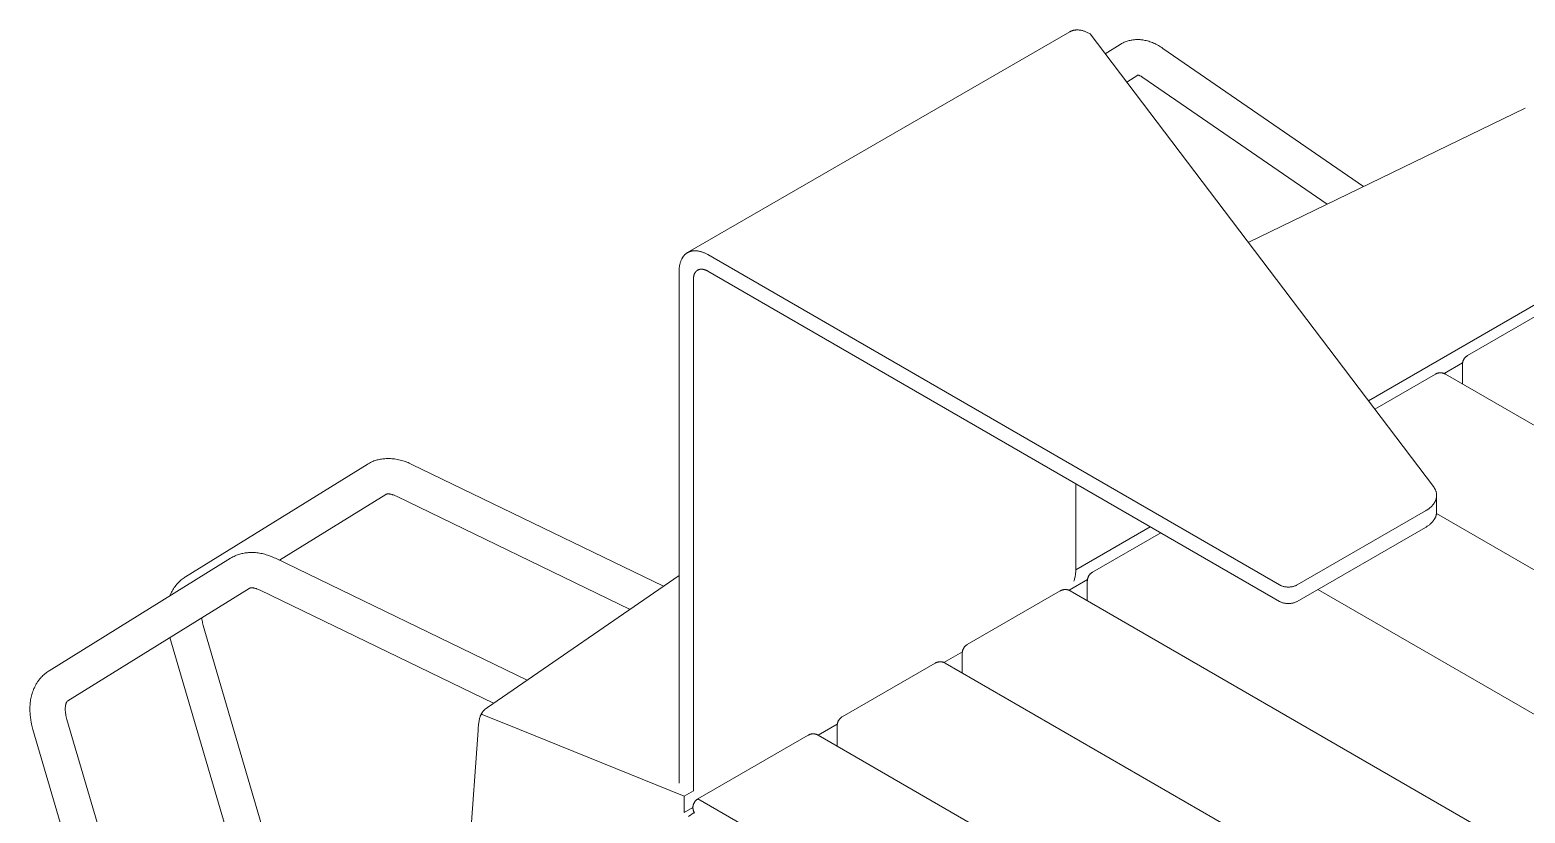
# Model space of a CAD drawing. Header units: millimetres. Extents: x -217 to 4976, y -41 to 3356.
# Drawn here: x 3289.6 to 3648.5, y 1831.1 to 2019 of the extents above; entities that cross this region are included whole.
import ezdxf

# ---------------------------------------------------------------- set-up
doc = ezdxf.new("R2010")
doc.units = ezdxf.units.MM
doc.layers.add('ZANO_R', color=7, linetype='Continuous', lineweight=0)

msp = doc.modelspace()

# ---------------------------------------------------------------- linework, layer by layer
at = {"layer": 'ZANO_R'}
for p, q in [((3447.41, 1965.57), (3539.18, 2018.55)), ((3539.18, 2018.55), (3539.24, 2018.59)), ((3539.24, 2018.59), (3539.3, 2018.62)), ((3539.3, 2018.62), (3539.36, 2018.65)), ((3539.36, 2018.65), (3539.42, 2018.68)), ((3539.42, 2018.68), (3539.49, 2018.71)), ((3539.49, 2018.71), (3539.55, 2018.74)), ((3539.55, 2018.74), (3539.61, 2018.76)), ((3539.61, 2018.76), (3539.68, 2018.79)), ((3539.68, 2018.79), (3539.74, 2018.81)), ((3539.74, 2018.81), (3539.81, 2018.83)), ((3539.81, 2018.83), (3539.88, 2018.85)), ((3539.88, 2018.85), (3539.95, 2018.87)), ((3539.95, 2018.87), (3540.01, 2018.89)), ((3540.01, 2018.89), (3540.08, 2018.91)), ((3540.08, 2018.91), (3540.15, 2018.92)), ((3540.15, 2018.92), (3540.22, 2018.94)), ((3540.22, 2018.94), (3540.29, 2018.95)), ((3540.29, 2018.95), (3540.37, 2018.96)), ((3540.37, 2018.96), (3540.44, 2018.97)), ((3540.44, 2018.97), (3540.51, 2018.98)), ((3540.51, 2018.98), (3540.59, 2018.99)), ((3540.59, 2018.99), (3540.66, 2019)), ((3540.66, 2019), (3540.74, 2019)), ((3540.74, 2019), (3540.81, 2019)), ((3540.81, 2019), (3540.88, 2019.01)), ((3540.88, 2019.01), (3540.96, 2019.01)), ((3540.96, 2019.01), (3541.11, 2019)), ((3541.11, 2019), (3541.26, 2019)), ((3541.26, 2019), (3541.4, 2018.98)), ((3541.4, 2018.98), (3541.57, 2018.97)), ((3541.57, 2018.97), (3541.73, 2018.94)), ((3541.73, 2018.94), (3541.9, 2018.91)), ((3541.9, 2018.91), (3542.06, 2018.88)), ((3542.06, 2018.88), (3542.22, 2018.84)), ((3542.22, 2018.84), (3542.38, 2018.79)), ((3542.38, 2018.79), (3542.54, 2018.74)), ((3542.54, 2018.74), (3542.69, 2018.69)), ((3542.69, 2018.69), (3542.87, 2018.63)), ((3542.87, 2018.63), (3543.04, 2018.56)), ((3543.04, 2018.56), (3543.21, 2018.49)), ((3543.21, 2018.49), (3543.38, 2018.41)), ((3543.38, 2018.41), (3543.54, 2018.33)), ((3543.54, 2018.33), (3543.71, 2018.25)), ((3543.71, 2018.25), (3543.87, 2018.16)), ((3543.87, 2018.16), (3544.03, 2018.07)), ((3544.03, 2018.07), (3626.46, 1909.45)), ((3547.67, 2013.27), (3551.25, 2015.52)), ((3551.25, 2015.52), (3551.43, 2015.62)), ((3551.43, 2015.62), (3551.61, 2015.73)), ((3551.61, 2015.73), (3551.8, 2015.83)), ((3551.8, 2015.83), (3551.98, 2015.92)), ((3551.98, 2015.92), (3552.22, 2016.03)), ((3552.22, 2016.03), (3552.46, 2016.13)), ((3552.46, 2016.13), (3552.7, 2016.22)), ((3552.7, 2016.22), (3552.94, 2016.31)), ((3552.94, 2016.31), (3553.19, 2016.38)), ((3553.19, 2016.38), (3553.44, 2016.45)), ((3553.44, 2016.45), (3553.66, 2016.5)), ((3553.66, 2016.5), (3553.87, 2016.55)), ((3553.87, 2016.55), (3554.09, 2016.58)), ((3554.09, 2016.58), (3554.3, 2016.62)), ((3554.3, 2016.62), (3554.52, 2016.64)), ((3554.52, 2016.64), (3554.74, 2016.66)), ((3554.74, 2016.66), (3554.95, 2016.68)), ((3554.95, 2016.68), (3555.17, 2016.69)), ((3555.17, 2016.69), (3555.39, 2016.69)), ((3555.39, 2016.69), (3555.61, 2016.69)), ((3555.61, 2016.69), (3555.82, 2016.68)), ((3555.82, 2016.68), (3556.04, 2016.67)), ((3556.04, 2016.67), (3556.26, 2016.65)), ((3556.26, 2016.65), (3556.48, 2016.62)), ((3556.48, 2016.62), (3556.69, 2016.59)), ((3556.69, 2016.59), (3556.91, 2016.56)), ((3556.91, 2016.56), (3557.21, 2016.5)), ((3557.21, 2016.5), (3557.51, 2016.43)), ((3557.51, 2016.43), (3557.81, 2016.36)), ((3557.81, 2016.36), (3558.11, 2016.27)), ((3558.11, 2016.27), (3558.41, 2016.18)), ((3558.41, 2016.18), (3558.7, 2016.07)), ((3558.7, 2016.07), (3558.99, 2015.96)), ((3558.99, 2015.96), (3559.29, 2015.84)), ((3559.29, 2015.84), (3559.57, 2015.71)), ((3559.57, 2015.71), (3559.86, 2015.57)), ((3559.86, 2015.57), (3560.14, 2015.42)), ((3560.14, 2015.42), (3560.43, 2015.27)), ((3560.43, 2015.27), (3560.7, 2015.11)), ((3560.7, 2015.11), (3560.98, 2014.94)), ((3560.98, 2014.94), (3561.25, 2014.76)), ((3561.25, 2014.76), (3561.53, 2014.58)), ((3561.53, 2014.58), (3609.71, 1981.43)), ((3555.53, 2008.18), (3552.83, 2006.48)), ((3555.51, 2008.18), (3555.41, 2008.2)), ((3555.61, 2008.15), (3555.51, 2008.18)), ((3555.71, 2008.12), (3555.61, 2008.15)), ((3555.81, 2008.09), (3555.71, 2008.12)), ((3555.91, 2008.06), (3555.81, 2008.09)), ((3556, 2008.02), (3555.91, 2008.06)), ((3556.1, 2007.97), (3556, 2008.02)), ((3556.19, 2007.93), (3556.1, 2007.97)), ((3556.28, 2007.88), (3556.19, 2007.93)), ((3556.37, 2007.83), (3556.28, 2007.88)), ((3556.46, 2007.77), (3556.37, 2007.83)), ((3556.55, 2007.71), (3556.46, 2007.77)), ((3556.63, 2007.65), (3556.55, 2007.71)), ((3556.71, 2007.59), (3556.63, 2007.65)), ((3600.92, 1977.17), (3556.71, 2007.59)), ((3582.02, 1968.01), (3648.47, 2000.2)), ((3690.93, 1976.27), (3610.85, 1930.03)), ((3445.67, 1963.16), (3445.71, 1963.31)), ((3445.71, 1963.31), (3445.77, 1963.47)), ((3445.77, 1963.47), (3445.82, 1963.62)), ((3445.82, 1963.62), (3445.88, 1963.77)), ((3445.88, 1963.77), (3445.95, 1963.91)), ((3445.95, 1963.91), (3446.02, 1964.05)), ((3446.02, 1964.05), (3446.05, 1964.12)), ((3446.05, 1964.12), (3446.09, 1964.19)), ((3446.09, 1964.19), (3446.13, 1964.26)), ((3446.13, 1964.26), (3446.17, 1964.32)), ((3446.17, 1964.32), (3446.21, 1964.39)), ((3446.21, 1964.39), (3446.25, 1964.45)), ((3446.25, 1964.45), (3446.29, 1964.52)), ((3446.29, 1964.52), (3446.33, 1964.58)), ((3446.33, 1964.58), (3446.38, 1964.64)), ((3446.38, 1964.64), (3446.42, 1964.7)), ((3446.42, 1964.7), (3446.47, 1964.76)), ((3446.47, 1964.76), (3446.52, 1964.82)), ((3446.52, 1964.82), (3446.57, 1964.87)), ((3446.57, 1964.87), (3446.62, 1964.93)), ((3446.62, 1964.93), (3446.67, 1964.98)), ((3446.67, 1964.98), (3446.72, 1965.04)), ((3446.72, 1965.04), (3446.77, 1965.09)), ((3446.77, 1965.09), (3446.83, 1965.14)), ((3446.83, 1965.14), (3446.88, 1965.19)), ((3446.88, 1965.19), (3446.94, 1965.24)), ((3446.94, 1965.24), (3446.99, 1965.28)), ((3446.99, 1965.28), (3447.05, 1965.33)), ((3447.05, 1965.33), (3447.11, 1965.37)), ((3447.11, 1965.37), (3447.17, 1965.41)), ((3447.17, 1965.41), (3447.23, 1965.45)), ((3447.23, 1965.45), (3447.29, 1965.49)), ((3447.29, 1965.49), (3447.35, 1965.53)), ((3447.35, 1965.53), (3447.41, 1965.57)), ((3447.41, 1965.57), (3447.47, 1965.61)), ((3447.47, 1965.61), (3447.54, 1965.64)), ((3447.54, 1965.64), (3447.6, 1965.67)), ((3447.6, 1965.67), (3447.67, 1965.7)), ((3447.67, 1965.7), (3447.73, 1965.73)), ((3447.73, 1965.73), (3447.8, 1965.76)), ((3447.8, 1965.76), (3447.87, 1965.79)), ((3447.87, 1965.79), (3447.94, 1965.81)), ((3447.94, 1965.81), (3448.01, 1965.84)), ((3448.01, 1965.84), (3448.08, 1965.86)), ((3448.08, 1965.86), (3448.15, 1965.88)), ((3448.15, 1965.88), (3448.22, 1965.9)), ((3448.22, 1965.9), (3448.29, 1965.92)), ((3448.29, 1965.92), (3448.36, 1965.94)), ((3448.36, 1965.94), (3448.43, 1965.95)), ((3448.43, 1965.95), (3448.51, 1965.97)), ((3448.51, 1965.97), (3448.58, 1965.98)), ((3448.58, 1965.98), (3448.66, 1965.99)), ((3448.66, 1965.99), (3448.73, 1966)), ((3448.73, 1966), (3448.81, 1966.01)), ((3448.81, 1966.01), (3448.88, 1966.01)), ((3448.88, 1966.01), (3448.96, 1966.02)), ((3448.96, 1966.02), (3449.03, 1966.02)), ((3449.03, 1966.02), (3449.11, 1966.02)), ((3449.11, 1966.02), (3449.19, 1966.02)), ((3449.19, 1966.02), (3449.27, 1966.02)), ((3449.27, 1966.02), (3449.34, 1966.02)), ((3449.34, 1966.02), (3449.42, 1966.02)), ((3449.42, 1966.02), (3449.58, 1966.01)), ((3449.58, 1966.01), (3449.74, 1965.99)), ((3449.74, 1965.99), (3449.9, 1965.97)), ((3449.9, 1965.97), (3450.05, 1965.94)), ((3450.05, 1965.94), (3450.21, 1965.91)), ((3450.21, 1965.91), (3450.37, 1965.87)), ((3450.37, 1965.87), (3450.53, 1965.83)), ((3450.53, 1965.83), (3450.69, 1965.79)), ((3450.69, 1965.79), (3450.85, 1965.73)), ((3450.85, 1965.73), (3451.01, 1965.68)), ((3451.01, 1965.68), (3451.17, 1965.62)), ((3451.17, 1965.62), (3451.33, 1965.55)), ((3451.33, 1965.55), (3451.49, 1965.49)), ((3451.49, 1965.49), (3451.65, 1965.41)), ((3451.65, 1965.41), (3451.8, 1965.34)), ((3451.8, 1965.34), (3451.96, 1965.26)), ((3451.96, 1965.26), (3452.11, 1965.18)), ((3452.11, 1965.18), (3452.26, 1965.09)), ((3452.26, 1965.09), (3589.49, 1885.86)), ((3445.4, 1961.3), (3445.41, 1961.48)), ((3445.4, 1961.13), (3445.4, 1961.3)), ((3445.4, 1838.33), (3445.4, 1961.13)), ((3445.41, 1961.48), (3445.42, 1961.65)), ((3445.42, 1961.65), (3445.43, 1961.82)), ((3445.43, 1961.82), (3445.44, 1962)), ((3445.44, 1962), (3445.46, 1962.17)), ((3445.46, 1962.17), (3445.49, 1962.34)), ((3445.49, 1962.34), (3445.52, 1962.5)), ((3445.52, 1962.5), (3445.55, 1962.67)), ((3445.55, 1962.67), (3445.58, 1962.83)), ((3445.58, 1962.83), (3445.62, 1963)), ((3445.62, 1963), (3445.67, 1963.16)), ((3448.86, 1959.67), (3448.85, 1959.58)), ((3448.87, 1959.75), (3448.86, 1959.67)), ((3448.89, 1959.84), (3448.87, 1959.75)), ((3448.9, 1959.92), (3448.89, 1959.84)), ((3448.92, 1960), (3448.9, 1959.92)), ((3448.94, 1960.08), (3448.92, 1960)), ((3448.96, 1960.16), (3448.94, 1960.08)), ((3448.99, 1960.24), (3448.96, 1960.16)), ((3449.01, 1960.32), (3448.99, 1960.24)), ((3449.04, 1960.39), (3449.01, 1960.32)), ((3449.07, 1960.47), (3449.04, 1960.39)), ((3449.1, 1960.54), (3449.07, 1960.47)), ((3449.14, 1960.61), (3449.1, 1960.54)), ((3449.16, 1960.64), (3449.14, 1960.61)), ((3449.18, 1960.68), (3449.16, 1960.64)), ((3449.19, 1960.71), (3449.18, 1960.68)), ((3449.21, 1960.75), (3449.19, 1960.71)), ((3449.23, 1960.78), (3449.21, 1960.75)), ((3449.26, 1960.81), (3449.23, 1960.78)), ((3449.28, 1960.84), (3449.26, 1960.81)), ((3449.3, 1960.87), (3449.28, 1960.84)), ((3449.32, 1960.9), (3449.3, 1960.87)), ((3449.34, 1960.93), (3449.32, 1960.9)), ((3449.37, 1960.96), (3449.34, 1960.93)), ((3449.39, 1960.99), (3449.37, 1960.96)), ((3449.41, 1961.02), (3449.39, 1960.99)), ((3449.44, 1961.05), (3449.41, 1961.02)), ((3449.46, 1961.08), (3449.44, 1961.05)), ((3449.49, 1961.1), (3449.46, 1961.08)), ((3449.52, 1961.13), (3449.49, 1961.1)), ((3449.54, 1961.15), (3449.52, 1961.13)), ((3449.57, 1961.18), (3449.54, 1961.15)), ((3449.6, 1961.2), (3449.57, 1961.18)), ((3449.63, 1961.22), (3449.6, 1961.2)), ((3449.66, 1961.25), (3449.63, 1961.22)), ((3449.68, 1961.27), (3449.66, 1961.25)), ((3449.71, 1961.29), (3449.68, 1961.27)), ((3449.74, 1961.31), (3449.71, 1961.29)), ((3449.77, 1961.33), (3449.74, 1961.31)), ((3449.8, 1961.35), (3449.77, 1961.33)), ((3449.84, 1961.37), (3449.8, 1961.35)), ((3449.87, 1961.39), (3449.84, 1961.37)), ((3449.9, 1961.4), (3449.87, 1961.39)), ((3449.93, 1961.42), (3449.9, 1961.4)), ((3449.96, 1961.44), (3449.93, 1961.42)), ((3450, 1961.45), (3449.96, 1961.44)), ((3450.03, 1961.46), (3450, 1961.45)), ((3450.07, 1961.48), (3450.03, 1961.46)), ((3450.1, 1961.49), (3450.07, 1961.48)), ((3450.13, 1961.5), (3450.1, 1961.49)), ((3450.17, 1961.51), (3450.13, 1961.5)), ((3450.2, 1961.52), (3450.17, 1961.51)), ((3450.24, 1961.53), (3450.2, 1961.52)), ((3450.28, 1961.54), (3450.24, 1961.53)), ((3450.31, 1961.55), (3450.28, 1961.54)), ((3450.35, 1961.56), (3450.31, 1961.55)), ((3450.38, 1961.57), (3450.35, 1961.56)), ((3450.42, 1961.57), (3450.38, 1961.57)), ((3450.46, 1961.58), (3450.42, 1961.57)), ((3450.5, 1961.58), (3450.46, 1961.58)), ((3450.53, 1961.59), (3450.5, 1961.58)), ((3450.57, 1961.59), (3450.53, 1961.59)), ((3450.61, 1961.59), (3450.57, 1961.59)), ((3450.65, 1961.59), (3450.61, 1961.59)), ((3450.69, 1961.6), (3450.65, 1961.59)), ((3450.72, 1961.6), (3450.69, 1961.6)), ((3450.76, 1961.6), (3450.72, 1961.6)), ((3450.8, 1961.59), (3450.76, 1961.6)), ((3450.84, 1961.59), (3450.8, 1961.59)), ((3450.92, 1961.59), (3450.84, 1961.59)), ((3451, 1961.58), (3450.92, 1961.59)), ((3451.08, 1961.57), (3451, 1961.58)), ((3451.16, 1961.55), (3451.08, 1961.57)), ((3451.24, 1961.54), (3451.16, 1961.55)), ((3451.32, 1961.52), (3451.24, 1961.54)), ((3451.4, 1961.5), (3451.32, 1961.52)), ((3451.48, 1961.48), (3451.4, 1961.5)), ((3451.56, 1961.45), (3451.48, 1961.48)), ((3451.64, 1961.42), (3451.56, 1961.45)), ((3451.72, 1961.39), (3451.64, 1961.42)), ((3451.8, 1961.36), (3451.72, 1961.39)), ((3451.88, 1961.33), (3451.8, 1961.36)), ((3451.95, 1961.29), (3451.88, 1961.33)), ((3452.03, 1961.25), (3451.95, 1961.29)), ((3452.11, 1961.21), (3452.03, 1961.25)), ((3452.19, 1961.17), (3452.11, 1961.21)), ((3452.26, 1961.13), (3452.19, 1961.17)), ((3589.49, 1881.9), (3452.26, 1961.13)), ((3448.84, 1959.41), (3448.83, 1959.32)), ((3448.83, 1959.32), (3448.83, 1959.23)), ((3448.83, 1959.23), (3448.83, 1959.15)), ((3448.83, 1959.15), (3448.83, 1836.35)), ((3448.85, 1959.5), (3448.84, 1959.41)), ((3448.85, 1959.58), (3448.85, 1959.5)), ((3634.65, 1940.87), (3656.95, 1953.75)), ((3633.46, 1939.12), (3629.04, 1936.57)), ((3633.44, 1938.94), (3633.45, 1939.02)), ((3633.44, 1938.86), (3633.44, 1938.94)), ((3633.44, 1938.77), (3633.44, 1938.86)), ((3633.44, 1934.06), (3633.44, 1938.77)), ((3633.45, 1939.02), (3633.46, 1939.1)), ((3633.46, 1939.1), (3633.47, 1939.18)), ((3633.47, 1939.18), (3633.49, 1939.26)), ((3633.49, 1939.26), (3633.5, 1939.34)), ((3633.5, 1939.34), (3633.52, 1939.42)), ((3633.52, 1939.42), (3633.55, 1939.5)), ((3633.55, 1939.5), (3633.57, 1939.58)), ((3633.57, 1939.58), (3633.6, 1939.65)), ((3633.6, 1939.65), (3633.63, 1939.73)), ((3633.63, 1939.73), (3633.67, 1939.81)), ((3633.67, 1939.81), (3633.7, 1939.88)), ((3633.7, 1939.88), (3633.74, 1939.95)), ((3633.74, 1939.95), (3633.78, 1940.02)), ((3633.78, 1940.02), (3633.82, 1940.09)), ((3633.82, 1940.09), (3633.87, 1940.16)), ((3633.87, 1940.16), (3633.92, 1940.23)), ((3633.92, 1940.23), (3633.97, 1940.29)), ((3633.97, 1940.29), (3634.02, 1940.35)), ((3634.02, 1940.35), (3634.07, 1940.42)), ((3634.07, 1940.42), (3634.13, 1940.47)), ((3634.13, 1940.47), (3634.19, 1940.53)), ((3634.19, 1940.53), (3634.25, 1940.59)), ((3634.25, 1940.59), (3634.31, 1940.64)), ((3634.31, 1940.64), (3634.38, 1940.69)), ((3634.38, 1940.69), (3634.44, 1940.74)), ((3634.44, 1940.74), (3634.51, 1940.79)), ((3634.51, 1940.79), (3634.58, 1940.83)), ((3634.58, 1940.83), (3634.65, 1940.87)), ((3612.37, 1928.01), (3626.93, 1936.42)), ((3626.93, 1936.42), (3627, 1936.46)), ((3627, 1936.46), (3627.07, 1936.5)), ((3627.07, 1936.5), (3627.15, 1936.53)), ((3627.15, 1936.53), (3627.22, 1936.56)), ((3627.22, 1936.56), (3627.3, 1936.59)), ((3627.3, 1936.59), (3627.38, 1936.62)), ((3627.38, 1936.62), (3627.46, 1936.64)), ((3627.46, 1936.64), (3627.53, 1936.67)), ((3627.53, 1936.67), (3627.61, 1936.69)), ((3627.61, 1936.69), (3627.69, 1936.7)), ((3627.69, 1936.7), (3627.77, 1936.72)), ((3627.77, 1936.72), (3627.86, 1936.73)), ((3627.86, 1936.73), (3627.94, 1936.73)), ((3627.94, 1936.73), (3628.02, 1936.74)), ((3628.02, 1936.74), (3628.1, 1936.74)), ((3628.1, 1936.74), (3628.18, 1936.74)), ((3628.18, 1936.74), (3628.27, 1936.74)), ((3628.27, 1936.74), (3628.35, 1936.73)), ((3628.35, 1936.73), (3628.43, 1936.73)), ((3628.43, 1936.73), (3628.51, 1936.72)), ((3628.51, 1936.72), (3628.59, 1936.7)), ((3628.59, 1936.7), (3628.67, 1936.69)), ((3628.67, 1936.69), (3628.75, 1936.67)), ((3628.75, 1936.67), (3628.83, 1936.64)), ((3628.83, 1936.64), (3628.91, 1936.62)), ((3628.91, 1936.62), (3628.98, 1936.59)), ((3628.98, 1936.59), (3629.06, 1936.56)), ((3629.06, 1936.56), (3629.14, 1936.53)), ((3629.14, 1936.53), (3629.21, 1936.5)), ((3629.21, 1936.5), (3629.28, 1936.46)), ((3629.28, 1936.46), (3629.36, 1936.42)), ((3629.36, 1936.42), (4697.13, 1319.94)), ((3326.92, 1887.8), (3370.49, 1914.78)), ((3370.49, 1914.78), (3370.76, 1914.94)), ((3370.76, 1914.94), (3371.04, 1915.09)), ((3371.04, 1915.09), (3371.32, 1915.23)), ((3371.32, 1915.23), (3371.61, 1915.37)), ((3371.61, 1915.37), (3371.9, 1915.49)), ((3371.9, 1915.49), (3372.15, 1915.59)), ((3372.15, 1915.59), (3372.41, 1915.67)), ((3372.41, 1915.67), (3372.66, 1915.76)), ((3372.66, 1915.76), (3372.92, 1915.83)), ((3372.92, 1915.83), (3373.18, 1915.9)), ((3373.18, 1915.9), (3373.44, 1915.96)), ((3373.44, 1915.96), (3373.71, 1916.01)), ((3373.71, 1916.01), (3373.97, 1916.05)), ((3373.97, 1916.05), (3374.24, 1916.09)), ((3374.24, 1916.09), (3374.51, 1916.12)), ((3374.51, 1916.12), (3374.78, 1916.14)), ((3374.78, 1916.14), (3375.05, 1916.16)), ((3375.05, 1916.16), (3375.32, 1916.17)), ((3375.32, 1916.17), (3375.59, 1916.17)), ((3375.59, 1916.17), (3375.86, 1916.17)), ((3375.86, 1916.17), (3376.13, 1916.16)), ((3376.13, 1916.16), (3376.46, 1916.14)), ((3376.46, 1916.14), (3376.78, 1916.11)), ((3376.78, 1916.11), (3377.11, 1916.07)), ((3377.11, 1916.07), (3377.43, 1916.02)), ((3377.43, 1916.02), (3377.75, 1915.96)), ((3377.75, 1915.96), (3378.08, 1915.89)), ((3378.08, 1915.89), (3378.4, 1915.82)), ((3378.4, 1915.82), (3378.72, 1915.73)), ((3378.72, 1915.73), (3379.04, 1915.64)), ((3379.04, 1915.64), (3379.36, 1915.54)), ((3379.36, 1915.54), (3379.68, 1915.43)), ((3379.68, 1915.43), (3380, 1915.32)), ((3380, 1915.32), (3380.32, 1915.19)), ((3380.32, 1915.19), (3380.63, 1915.06)), ((3380.63, 1915.06), (3380.94, 1914.92)), ((3380.94, 1914.92), (3381.26, 1914.77)), ((3381.26, 1914.77), (3441.65, 1885.52)), ((3540.6, 1910.13), (3540.6, 1889.33)), ((3626.46, 1909.45), (3626.52, 1909.36)), ((3374.96, 1907.56), (3349.47, 1891.78)), ((3374.97, 1907.56), (3374.96, 1907.56)), ((3374.98, 1907.57), (3374.97, 1907.56)), ((3374.99, 1907.57), (3374.98, 1907.57)), ((3375, 1907.58), (3374.99, 1907.57)), ((3375.01, 1907.58), (3375, 1907.58)), ((3375.03, 1907.6), (3375.01, 1907.59)), ((3375.01, 1907.59), (3375.01, 1907.58)), ((3375.05, 1907.61), (3375.03, 1907.6)), ((3375.07, 1907.61), (3375.05, 1907.61)), ((3375.1, 1907.62), (3375.07, 1907.61)), ((3375.12, 1907.63), (3375.1, 1907.62)), ((3375.14, 1907.63), (3375.12, 1907.63)), ((3375.17, 1907.64), (3375.14, 1907.63)), ((3375.19, 1907.65), (3375.17, 1907.64)), ((3375.22, 1907.65), (3375.19, 1907.65)), ((3375.24, 1907.66), (3375.22, 1907.65)), ((3375.27, 1907.66), (3375.24, 1907.66)), ((3375.32, 1907.67), (3375.27, 1907.66)), ((3375.35, 1907.67), (3375.32, 1907.67)), ((3375.38, 1907.68), (3375.35, 1907.67)), ((3375.42, 1907.68), (3375.38, 1907.68)), ((3375.45, 1907.68), (3375.42, 1907.68)), ((3375.52, 1907.68), (3375.45, 1907.68)), ((3375.59, 1907.68), (3375.52, 1907.68)), ((3375.65, 1907.68), (3375.59, 1907.68)), ((3375.72, 1907.68), (3375.65, 1907.68)), ((3375.79, 1907.67), (3375.72, 1907.68)), ((3375.86, 1907.67), (3375.79, 1907.67)), ((3375.93, 1907.66), (3375.86, 1907.67)), ((3376, 1907.65), (3375.93, 1907.66)), ((3376.07, 1907.64), (3376, 1907.65)), ((3376.14, 1907.62), (3376.07, 1907.64)), ((3376.29, 1907.59), (3376.14, 1907.62)), ((3376.43, 1907.56), (3376.29, 1907.59)), ((3376.52, 1907.53), (3376.43, 1907.56)), ((3376.62, 1907.5), (3376.52, 1907.53)), ((3376.72, 1907.47), (3376.62, 1907.5)), ((3376.81, 1907.44), (3376.72, 1907.47)), ((3376.97, 1907.38), (3376.81, 1907.44)), ((3377.13, 1907.32), (3376.97, 1907.38)), ((3377.34, 1907.23), (3377.13, 1907.32)), ((3377.56, 1907.13), (3377.34, 1907.23)), ((3433.61, 1879.98), (3377.56, 1907.13)), ((3626.52, 1909.36), (3626.59, 1909.28)), ((3626.59, 1909.28), (3626.64, 1909.19)), ((3626.64, 1909.19), (3626.7, 1909.1)), ((3626.7, 1909.1), (3626.75, 1909.01)), ((3626.75, 1909.01), (3626.8, 1908.92)), ((3626.8, 1908.92), (3626.85, 1908.83)), ((3626.86, 1905.88), (3626.81, 1905.78)), ((3626.85, 1908.83), (3626.9, 1908.74)), ((3626.91, 1905.97), (3626.86, 1905.88)), ((3626.9, 1908.74), (3626.94, 1908.64)), ((3626.96, 1906.07), (3626.91, 1905.97)), ((3626.94, 1908.64), (3626.98, 1908.55)), ((3627, 1906.17), (3626.96, 1906.07)), ((3626.98, 1908.55), (3627.02, 1908.46)), ((3627.03, 1906.27), (3627, 1906.17)), ((3627.02, 1908.46), (3627.05, 1908.36)), ((3627.07, 1906.37), (3627.03, 1906.27)), ((3627.05, 1908.36), (3627.08, 1908.26)), ((3627.1, 1906.47), (3627.07, 1906.37)), ((3627.08, 1908.26), (3627.11, 1908.17)), ((3627.13, 1906.57), (3627.1, 1906.47)), ((3627.11, 1908.17), (3627.14, 1908.07)), ((3627.15, 1906.67), (3627.13, 1906.57)), ((3627.14, 1908.07), (3627.16, 1907.97)), ((3627.17, 1906.77), (3627.15, 1906.67)), ((3627.16, 1907.97), (3627.18, 1907.87)), ((3627.19, 1906.87), (3627.17, 1906.77)), ((3627.18, 1907.87), (3627.2, 1907.77)), ((3627.2, 1906.97), (3627.19, 1906.87)), ((3627.2, 1907.77), (3627.21, 1907.67)), ((3627.21, 1907.07), (3627.2, 1906.97)), ((3627.21, 1907.67), (3627.22, 1907.58)), ((3627.22, 1907.17), (3627.21, 1907.07)), ((3627.22, 1907.58), (3627.22, 1907.47)), ((3627.22, 1907.47), (3627.23, 1907.37)), ((3627.23, 1907.27), (3627.22, 1907.17)), ((3627.23, 1907.37), (3627.23, 1907.27)), ((3627.23, 1907.27), (3627.23, 1903.38)), ((3593.78, 1885.86), (3624.56, 1903.63)), ((3624.79, 1903.76), (3624.56, 1903.63)), ((3625, 1903.9), (3624.79, 1903.76)), ((3625.21, 1904.05), (3625, 1903.9)), ((3625.32, 1904.12), (3625.21, 1904.05)), ((3625.42, 1904.2), (3625.32, 1904.12)), ((3625.52, 1904.28), (3625.42, 1904.2)), ((3625.61, 1904.36), (3625.52, 1904.28)), ((3625.71, 1904.44), (3625.61, 1904.36)), ((3625.8, 1904.52), (3625.71, 1904.44)), ((3625.89, 1904.6), (3625.8, 1904.52)), ((3625.98, 1904.69), (3625.89, 1904.6)), ((3626.06, 1904.77), (3625.98, 1904.69)), ((3626.14, 1904.86), (3626.06, 1904.77)), ((3626.22, 1904.95), (3626.14, 1904.86)), ((3626.3, 1905.03), (3626.22, 1904.95)), ((3626.38, 1905.12), (3626.3, 1905.03)), ((3626.45, 1905.22), (3626.38, 1905.12)), ((3626.52, 1905.31), (3626.45, 1905.22)), ((3626.58, 1905.4), (3626.52, 1905.31)), ((3626.64, 1905.49), (3626.58, 1905.4)), ((3626.7, 1905.59), (3626.64, 1905.49)), ((3626.76, 1905.68), (3626.7, 1905.59)), ((3626.81, 1905.78), (3626.76, 1905.68)), ((3626.97, 1902.14), (3627, 1902.21)), ((3627, 1902.21), (3627.02, 1902.27)), ((3627.02, 1902.27), (3627.04, 1902.33)), ((3627.04, 1902.33), (3627.07, 1902.4)), ((3627.07, 1902.4), (3627.09, 1902.46)), ((3627.09, 1902.46), (3627.11, 1902.53)), ((3627.11, 1902.53), (3627.12, 1902.59)), ((3627.12, 1902.59), (3627.14, 1902.66)), ((3627.14, 1902.66), (3627.15, 1902.72)), ((3627.15, 1902.72), (3627.17, 1902.79)), ((3627.17, 1902.79), (3627.18, 1902.86)), ((3627.18, 1902.86), (3627.19, 1902.92)), ((3627.19, 1902.92), (3627.2, 1902.99)), ((3627.2, 1902.99), (3627.21, 1903.05)), ((3627.2, 1903), (4667.11, 1302.61)), ((3627.21, 1903.12), (3627.22, 1903.18)), ((3627.21, 1903.05), (3627.21, 1903.12)), ((3627.22, 1903.25), (3627.23, 1903.32)), ((3627.22, 1903.18), (3627.22, 1903.25)), ((3627.23, 1903.32), (3627.23, 1903.38)), ((3558.49, 1899.8), (3540.6, 1889.47)), ((3624.56, 1899.67), (3593.78, 1881.9)), ((3624.56, 1899.67), (3624.71, 1899.75)), ((3624.71, 1899.75), (3624.85, 1899.84)), ((3624.85, 1899.84), (3624.99, 1899.93)), ((3624.99, 1899.93), (3625.13, 1900.03)), ((3625.13, 1900.03), (3625.27, 1900.12)), ((3625.27, 1900.12), (3625.4, 1900.22)), ((3625.4, 1900.22), (3625.53, 1900.32)), ((3625.53, 1900.32), (3625.65, 1900.43)), ((3625.65, 1900.43), (3625.77, 1900.53)), ((3625.77, 1900.53), (3625.89, 1900.64)), ((3625.89, 1900.64), (3626, 1900.75)), ((3626, 1900.75), (3626.11, 1900.86)), ((3626.11, 1900.86), (3626.22, 1900.98)), ((3626.22, 1900.98), (3626.32, 1901.09)), ((3626.32, 1901.09), (3626.41, 1901.21)), ((3626.41, 1901.21), (3626.5, 1901.33)), ((3626.5, 1901.33), (3626.59, 1901.45)), ((3626.59, 1901.45), (3626.67, 1901.57)), ((3626.67, 1901.57), (3626.71, 1901.64)), ((3626.71, 1901.64), (3626.75, 1901.7)), ((3626.75, 1901.7), (3626.78, 1901.76)), ((3626.78, 1901.76), (3626.82, 1901.82)), ((3626.82, 1901.82), (3626.85, 1901.89)), ((3626.85, 1901.89), (3626.88, 1901.95)), ((3626.88, 1901.95), (3626.91, 1902.01)), ((3626.91, 1902.01), (3626.94, 1902.08)), ((3626.94, 1902.08), (3626.97, 1902.14)), ((3544.6, 1888.88), (3560.99, 1898.35)), ((3294.18, 1865.27), (3337.74, 1892.25)), ((3337.74, 1892.25), (3338.02, 1892.41)), ((3338.02, 1892.41), (3338.29, 1892.56)), ((3338.29, 1892.56), (3338.58, 1892.7)), ((3338.58, 1892.7), (3338.86, 1892.84)), ((3338.86, 1892.84), (3339.16, 1892.96)), ((3339.16, 1892.96), (3339.41, 1893.05)), ((3339.41, 1893.05), (3339.66, 1893.14)), ((3339.66, 1893.14), (3339.92, 1893.22)), ((3339.92, 1893.22), (3340.18, 1893.3)), ((3340.18, 1893.3), (3340.44, 1893.37)), ((3340.44, 1893.37), (3340.7, 1893.42)), ((3340.7, 1893.42), (3340.96, 1893.48)), ((3340.96, 1893.48), (3341.23, 1893.52)), ((3341.23, 1893.52), (3341.49, 1893.56)), ((3341.49, 1893.56), (3341.76, 1893.59)), ((3341.76, 1893.59), (3342.03, 1893.61)), ((3342.03, 1893.61), (3342.3, 1893.63)), ((3342.3, 1893.63), (3342.57, 1893.64)), ((3342.57, 1893.64), (3342.84, 1893.64)), ((3342.84, 1893.64), (3343.12, 1893.64)), ((3343.12, 1893.64), (3343.39, 1893.63)), ((3343.39, 1893.63), (3343.71, 1893.61)), ((3343.71, 1893.61), (3344.04, 1893.58)), ((3344.04, 1893.58), (3344.36, 1893.54)), ((3344.36, 1893.54), (3344.69, 1893.49)), ((3344.69, 1893.49), (3345.01, 1893.43)), ((3345.01, 1893.43), (3345.33, 1893.36)), ((3345.33, 1893.36), (3345.65, 1893.29)), ((3345.65, 1893.29), (3345.98, 1893.2)), ((3345.98, 1893.2), (3346.3, 1893.11)), ((3346.3, 1893.11), (3346.62, 1893.01)), ((3346.62, 1893.01), (3346.94, 1892.9)), ((3346.94, 1892.9), (3347.25, 1892.79)), ((3347.25, 1892.79), (3347.57, 1892.66)), ((3347.57, 1892.66), (3347.89, 1892.53)), ((3347.89, 1892.53), (3348.2, 1892.39)), ((3348.2, 1892.39), (3348.51, 1892.24)), ((3348.51, 1892.24), (3408.91, 1862.98)), ((3399.44, 1856.47), (3445.4, 1888.1)), ((3540.49, 1888), (3540.45, 1887.79)), ((3540.53, 1888.22), (3540.49, 1888)), ((3540.56, 1888.44), (3540.53, 1888.22)), ((3540.58, 1888.66), (3540.56, 1888.44)), ((3540.59, 1888.89), (3540.58, 1888.66)), ((3540.6, 1889.11), (3540.59, 1888.89)), ((3540.6, 1889.33), (3540.6, 1889.11)), ((3543.61, 1887.81), (3543.65, 1887.89)), ((3543.65, 1887.89), (3543.69, 1887.96)), ((3543.69, 1887.96), (3543.73, 1888.03)), ((3543.73, 1888.03), (3543.77, 1888.1)), ((3543.77, 1888.1), (3543.82, 1888.17)), ((3543.82, 1888.17), (3543.86, 1888.23)), ((3543.86, 1888.23), (3543.92, 1888.3)), ((3543.92, 1888.3), (3543.97, 1888.36)), ((3543.97, 1888.36), (3544.02, 1888.42)), ((3544.02, 1888.42), (3544.08, 1888.48)), ((3544.08, 1888.48), (3544.14, 1888.54)), ((3544.14, 1888.54), (3544.2, 1888.6)), ((3544.2, 1888.6), (3544.26, 1888.65)), ((3544.26, 1888.65), (3544.32, 1888.7)), ((3544.32, 1888.7), (3544.39, 1888.75)), ((3544.39, 1888.75), (3544.46, 1888.8)), ((3544.46, 1888.8), (3544.52, 1888.84)), ((3544.52, 1888.84), (3544.6, 1888.88)), ((3342.21, 1885.03), (3298.65, 1858.05)), ((3323.55, 1884.1), (3323.7, 1884.39)), ((3323.7, 1884.39), (3323.87, 1884.67)), ((3323.87, 1884.67), (3324.04, 1884.95)), ((3324.04, 1884.95), (3324.22, 1885.22)), ((3324.22, 1885.22), (3324.41, 1885.49)), ((3324.41, 1885.49), (3324.61, 1885.74)), ((3324.61, 1885.74), (3324.82, 1886)), ((3324.82, 1886), (3325.04, 1886.24)), ((3325.04, 1886.24), (3325.24, 1886.45)), ((3325.24, 1886.45), (3325.44, 1886.65)), ((3325.44, 1886.65), (3325.65, 1886.85)), ((3325.65, 1886.85), (3325.87, 1887.04)), ((3325.87, 1887.04), (3326.09, 1887.22)), ((3326.09, 1887.22), (3326.32, 1887.39)), ((3326.32, 1887.39), (3326.56, 1887.56)), ((3326.56, 1887.56), (3326.74, 1887.68)), ((3326.74, 1887.68), (3326.92, 1887.8)), ((3342.22, 1885.03), (3342.21, 1885.03)), ((3342.23, 1885.04), (3342.22, 1885.03)), ((3342.24, 1885.04), (3342.23, 1885.04)), ((3342.25, 1885.05), (3342.24, 1885.04)), ((3342.26, 1885.05), (3342.25, 1885.05)), ((3342.27, 1885.06), (3342.26, 1885.05)), ((3342.29, 1885.07), (3342.27, 1885.06)), ((3342.31, 1885.08), (3342.29, 1885.07)), ((3342.33, 1885.08), (3342.31, 1885.08)), ((3342.35, 1885.09), (3342.33, 1885.08)), ((3342.37, 1885.1), (3342.35, 1885.09)), ((3342.4, 1885.1), (3342.37, 1885.1)), ((3342.42, 1885.11), (3342.4, 1885.1)), ((3342.45, 1885.12), (3342.42, 1885.11)), ((3342.47, 1885.12), (3342.45, 1885.12)), ((3342.5, 1885.13), (3342.47, 1885.12)), ((3342.52, 1885.13), (3342.5, 1885.13)), ((3342.57, 1885.14), (3342.52, 1885.13)), ((3342.61, 1885.14), (3342.57, 1885.14)), ((3342.64, 1885.15), (3342.61, 1885.14)), ((3342.67, 1885.15), (3342.64, 1885.15)), ((3342.71, 1885.15), (3342.67, 1885.15)), ((3342.77, 1885.15), (3342.71, 1885.15)), ((3342.84, 1885.15), (3342.77, 1885.15)), ((3342.91, 1885.15), (3342.84, 1885.15)), ((3342.98, 1885.15), (3342.91, 1885.15)), ((3343.05, 1885.14), (3342.98, 1885.15)), ((3343.11, 1885.14), (3343.05, 1885.14)), ((3343.19, 1885.13), (3343.11, 1885.14)), ((3343.26, 1885.12), (3343.19, 1885.13)), ((3343.33, 1885.1), (3343.26, 1885.12)), ((3343.4, 1885.09), (3343.33, 1885.1)), ((3343.54, 1885.06), (3343.4, 1885.09)), ((3343.68, 1885.03), (3343.54, 1885.06)), ((3343.78, 1885), (3343.68, 1885.03)), ((3343.88, 1884.97), (3343.78, 1885)), ((3343.97, 1884.94), (3343.88, 1884.97)), ((3344.07, 1884.91), (3343.97, 1884.94)), ((3344.23, 1884.85), (3344.07, 1884.91)), ((3344.39, 1884.79), (3344.23, 1884.85)), ((3344.6, 1884.7), (3344.39, 1884.79)), ((3344.81, 1884.6), (3344.6, 1884.7)), ((3400.86, 1857.45), (3344.81, 1884.6)), ((3514.58, 1871.55), (3536.88, 1884.43)), ((3536.88, 1884.43), (3536.95, 1884.47)), ((3536.95, 1884.47), (3537.02, 1884.5)), ((3537.02, 1884.5), (3537.09, 1884.54)), ((3537.09, 1884.54), (3537.17, 1884.57)), ((3537.17, 1884.57), (3537.25, 1884.6)), ((3537.25, 1884.6), (3537.32, 1884.63)), ((3537.32, 1884.63), (3537.4, 1884.65)), ((3537.4, 1884.65), (3537.48, 1884.67)), ((3537.48, 1884.67), (3537.56, 1884.69)), ((3537.56, 1884.69), (3537.64, 1884.71)), ((3537.64, 1884.71), (3537.72, 1884.72)), ((3537.72, 1884.72), (3537.8, 1884.73)), ((3537.8, 1884.73), (3537.88, 1884.74)), ((3537.88, 1884.74), (3537.97, 1884.75)), ((3537.97, 1884.75), (3538.05, 1884.75)), ((3538.05, 1884.75), (3538.13, 1884.75)), ((3538.13, 1884.75), (3538.21, 1884.75)), ((3538.21, 1884.75), (3538.29, 1884.74)), ((3538.29, 1884.74), (3538.38, 1884.73)), ((3538.38, 1884.73), (3538.46, 1884.72)), ((3538.46, 1884.72), (3538.54, 1884.71)), ((3538.54, 1884.71), (3538.62, 1884.69)), ((3538.62, 1884.69), (3538.7, 1884.67)), ((3538.7, 1884.67), (3538.78, 1884.65)), ((3538.78, 1884.65), (3538.85, 1884.63)), ((3538.85, 1884.63), (3538.93, 1884.6)), ((3538.93, 1884.6), (3539.01, 1884.57)), ((3543.41, 1887.13), (3538.99, 1884.58)), ((3539.01, 1884.57), (3539.08, 1884.54)), ((3539.08, 1884.54), (3539.16, 1884.5)), ((3539.16, 1884.5), (3539.23, 1884.47)), ((3539.23, 1884.47), (3539.3, 1884.43)), ((3539.3, 1884.43), (4607.08, 1267.95)), ((3540.21, 1886.93), (3540.13, 1886.72)), ((3540.28, 1887.14), (3540.21, 1886.93)), ((3540.34, 1887.35), (3540.28, 1887.14)), ((3540.4, 1887.57), (3540.34, 1887.35)), ((3540.45, 1887.79), (3540.4, 1887.57)), ((3543.38, 1886.86), (3543.39, 1886.95)), ((3543.38, 1886.78), (3543.38, 1886.86)), ((3543.38, 1882.07), (3543.38, 1886.78)), ((3543.39, 1887.03), (3543.4, 1887.11)), ((3543.39, 1886.95), (3543.39, 1887.03)), ((3543.4, 1887.11), (3543.42, 1887.19)), ((3543.42, 1887.19), (3543.43, 1887.27)), ((3543.43, 1887.27), (3543.45, 1887.35)), ((3543.45, 1887.35), (3543.47, 1887.43)), ((3543.47, 1887.43), (3543.49, 1887.51)), ((3543.49, 1887.51), (3543.52, 1887.59)), ((3543.52, 1887.59), (3543.55, 1887.66)), ((3543.55, 1887.66), (3543.58, 1887.74)), ((3543.58, 1887.74), (3543.61, 1887.81)), ((3589.64, 1885.79), (3589.49, 1885.86)), ((3589.79, 1885.72), (3589.64, 1885.79)), ((3589.95, 1885.66), (3589.79, 1885.72)), ((3590.1, 1885.6), (3589.95, 1885.66)), ((3590.26, 1885.55), (3590.1, 1885.6)), ((3590.42, 1885.51), (3590.26, 1885.55)), ((3590.58, 1885.47), (3590.42, 1885.51)), ((3590.74, 1885.43), (3590.58, 1885.47)), ((3590.9, 1885.4), (3590.74, 1885.43)), ((3591.06, 1885.38), (3590.9, 1885.4)), ((3591.23, 1885.36), (3591.06, 1885.38)), ((3591.39, 1885.35), (3591.23, 1885.36)), ((3591.56, 1885.35), (3591.39, 1885.35)), ((3591.72, 1885.35), (3591.56, 1885.35)), ((3591.89, 1885.35), (3591.72, 1885.35)), ((3592.05, 1885.36), (3591.89, 1885.35)), ((3592.21, 1885.38), (3592.05, 1885.36)), ((3592.38, 1885.4), (3592.21, 1885.38)), ((3592.54, 1885.43), (3592.38, 1885.4)), ((3592.7, 1885.47), (3592.54, 1885.43)), ((3592.86, 1885.51), (3592.7, 1885.47)), ((3593.02, 1885.55), (3592.86, 1885.51)), ((3593.18, 1885.6), (3593.02, 1885.55)), ((3593.33, 1885.66), (3593.18, 1885.6)), ((3593.48, 1885.72), (3593.33, 1885.66)), ((3593.63, 1885.79), (3593.48, 1885.72)), ((3593.78, 1885.86), (3593.63, 1885.79)), ((3598.75, 1884.76), (4637.09, 1285.28)), ((3323.14, 1883.21), (3323.27, 1883.51)), ((3323.27, 1883.51), (3323.4, 1883.81)), ((3323.4, 1883.81), (3323.55, 1884.1)), ((3589.49, 1881.9), (3589.64, 1881.82)), ((3589.64, 1881.82), (3589.79, 1881.76)), ((3589.79, 1881.76), (3589.95, 1881.7)), ((3589.95, 1881.7), (3590.1, 1881.64)), ((3590.1, 1881.64), (3590.26, 1881.59)), ((3590.26, 1881.59), (3590.42, 1881.54)), ((3590.42, 1881.54), (3590.58, 1881.5)), ((3590.58, 1881.5), (3590.74, 1881.47)), ((3590.74, 1881.47), (3590.9, 1881.44)), ((3590.9, 1881.44), (3591.06, 1881.42)), ((3591.06, 1881.42), (3591.23, 1881.4)), ((3591.23, 1881.4), (3591.39, 1881.39)), ((3591.39, 1881.39), (3591.56, 1881.38)), ((3591.56, 1881.38), (3591.72, 1881.38)), ((3591.72, 1881.38), (3591.89, 1881.39)), ((3591.89, 1881.39), (3592.05, 1881.4)), ((3592.05, 1881.4), (3592.21, 1881.42)), ((3592.21, 1881.42), (3592.38, 1881.44)), ((3592.38, 1881.44), (3592.54, 1881.47)), ((3592.54, 1881.47), (3592.7, 1881.5)), ((3592.7, 1881.5), (3592.86, 1881.54)), ((3592.86, 1881.54), (3593.02, 1881.59)), ((3593.02, 1881.59), (3593.18, 1881.64)), ((3593.18, 1881.64), (3593.33, 1881.7)), ((3593.33, 1881.7), (3593.48, 1881.76)), ((3593.48, 1881.76), (3593.63, 1881.82)), ((3593.63, 1881.82), (3593.78, 1881.9)), ((3330.82, 1877.97), (3330.86, 1877.66)), ((3330.86, 1877.66), (3330.9, 1877.35)), ((3330.9, 1877.35), (3330.96, 1877.03)), ((3330.96, 1877.03), (3331.02, 1876.72)), ((3331.02, 1876.72), (3331.1, 1876.41)), ((3331.1, 1876.41), (3331.19, 1876.11)), ((3331.19, 1876.11), (3371.48, 1738.65)), ((3363.33, 1736.26), (3323.18, 1873.24)), ((3513.4, 1869.86), (3513.41, 1869.94)), ((3513.41, 1869.94), (3513.43, 1870.02)), ((3513.43, 1870.02), (3513.45, 1870.1)), ((3513.45, 1870.1), (3513.48, 1870.18)), ((3513.48, 1870.18), (3513.5, 1870.26)), ((3513.5, 1870.26), (3513.53, 1870.33)), ((3513.53, 1870.33), (3513.56, 1870.41)), ((3513.56, 1870.41), (3513.59, 1870.48)), ((3513.59, 1870.48), (3513.63, 1870.56)), ((3513.63, 1870.56), (3513.67, 1870.63)), ((3513.67, 1870.63), (3513.71, 1870.7)), ((3513.71, 1870.7), (3513.75, 1870.77)), ((3513.75, 1870.77), (3513.8, 1870.84)), ((3513.8, 1870.84), (3513.85, 1870.9)), ((3513.85, 1870.9), (3513.9, 1870.97)), ((3513.9, 1870.97), (3513.95, 1871.03)), ((3513.95, 1871.03), (3514, 1871.09)), ((3514, 1871.09), (3514.06, 1871.15)), ((3514.06, 1871.15), (3514.12, 1871.21)), ((3514.12, 1871.21), (3514.18, 1871.26)), ((3514.18, 1871.26), (3514.24, 1871.32)), ((3514.24, 1871.32), (3514.31, 1871.37)), ((3514.31, 1871.37), (3514.37, 1871.42)), ((3514.37, 1871.42), (3514.44, 1871.47)), ((3514.44, 1871.47), (3514.51, 1871.51)), ((3514.51, 1871.51), (3514.58, 1871.55)), ((3484.56, 1854.22), (3506.86, 1867.1)), ((3506.86, 1867.1), (3506.93, 1867.14)), ((3506.93, 1867.14), (3507, 1867.17)), ((3507, 1867.17), (3507.08, 1867.21)), ((3507.08, 1867.21), (3507.15, 1867.24)), ((3507.15, 1867.24), (3507.23, 1867.27)), ((3507.23, 1867.27), (3507.31, 1867.3)), ((3507.31, 1867.3), (3507.38, 1867.32)), ((3507.38, 1867.32), (3507.46, 1867.34)), ((3507.46, 1867.34), (3507.54, 1867.36)), ((3507.54, 1867.36), (3507.62, 1867.38)), ((3507.62, 1867.38), (3507.7, 1867.39)), ((3507.7, 1867.39), (3507.79, 1867.4)), ((3507.79, 1867.4), (3507.87, 1867.41)), ((3507.87, 1867.41), (3507.95, 1867.42)), ((3507.95, 1867.42), (3508.03, 1867.42)), ((3508.03, 1867.42), (3508.11, 1867.42)), ((3508.11, 1867.42), (3508.19, 1867.42)), ((3508.19, 1867.42), (3508.28, 1867.41)), ((3508.28, 1867.41), (3508.36, 1867.4)), ((3508.36, 1867.4), (3508.44, 1867.39)), ((3508.44, 1867.39), (3508.52, 1867.38)), ((3508.52, 1867.38), (3508.6, 1867.36)), ((3508.6, 1867.36), (3508.68, 1867.34)), ((3508.68, 1867.34), (3508.76, 1867.32)), ((3508.76, 1867.32), (3508.84, 1867.3)), ((3508.84, 1867.3), (3508.91, 1867.27)), ((3508.91, 1867.27), (3508.99, 1867.24)), ((3513.39, 1869.8), (3508.97, 1867.25)), ((3508.99, 1867.24), (3509.07, 1867.21)), ((3509.07, 1867.21), (3509.14, 1867.17)), ((3509.14, 1867.17), (3509.21, 1867.14)), ((3509.21, 1867.14), (3509.28, 1867.1)), ((3509.28, 1867.1), (4577.06, 1250.62)), ((3513.36, 1869.45), (3513.37, 1869.53)), ((3513.36, 1864.74), (3513.36, 1869.45)), ((3513.37, 1869.61), (3513.38, 1869.7)), ((3513.37, 1869.53), (3513.37, 1869.61)), ((3513.38, 1869.7), (3513.39, 1869.78)), ((3513.39, 1869.78), (3513.4, 1869.86)), ((3291.42, 1862.61), (3291.53, 1862.77)), ((3291.53, 1862.77), (3291.65, 1862.94)), ((3291.65, 1862.94), (3291.77, 1863.1)), ((3291.77, 1863.1), (3291.9, 1863.25)), ((3291.9, 1863.25), (3292.03, 1863.41)), ((3292.03, 1863.41), (3292.16, 1863.56)), ((3292.16, 1863.56), (3292.29, 1863.71)), ((3292.29, 1863.71), (3292.49, 1863.92)), ((3292.49, 1863.92), (3292.7, 1864.12)), ((3292.7, 1864.12), (3292.91, 1864.32)), ((3292.91, 1864.32), (3293.13, 1864.51)), ((3293.13, 1864.51), (3293.35, 1864.69)), ((3293.35, 1864.69), (3293.58, 1864.86)), ((3293.58, 1864.86), (3293.81, 1865.03)), ((3293.81, 1865.03), (3293.99, 1865.15)), ((3293.99, 1865.15), (3294.18, 1865.27)), ((3289.87, 1858.93), (3289.94, 1859.24)), ((3289.94, 1859.24), (3290.02, 1859.54)), ((3290.02, 1859.54), (3290.11, 1859.84)), ((3290.11, 1859.84), (3290.2, 1860.14)), ((3290.2, 1860.14), (3290.31, 1860.44)), ((3290.31, 1860.44), (3290.42, 1860.73)), ((3290.42, 1860.73), (3290.54, 1861.02)), ((3290.54, 1861.02), (3290.63, 1861.2)), ((3290.63, 1861.2), (3290.71, 1861.39)), ((3290.71, 1861.39), (3290.8, 1861.57)), ((3290.8, 1861.57), (3290.9, 1861.75)), ((3290.9, 1861.75), (3291, 1861.92)), ((3291, 1861.92), (3291.1, 1862.1)), ((3291.1, 1862.1), (3291.2, 1862.27)), ((3291.2, 1862.27), (3291.31, 1862.44)), ((3291.31, 1862.44), (3291.42, 1862.61)), ((3289.56, 1856.37), (3289.58, 1856.7)), ((3289.56, 1856.04), (3289.56, 1856.37)), ((3289.56, 1855.74), (3289.56, 1856.04)), ((3289.57, 1855.45), (3289.56, 1855.74)), ((3289.58, 1856.7), (3289.59, 1857.02)), ((3289.59, 1857.02), (3289.62, 1857.35)), ((3289.62, 1857.35), (3289.65, 1857.67)), ((3289.65, 1857.67), (3289.69, 1857.99)), ((3289.69, 1857.99), (3289.74, 1858.3)), ((3289.74, 1858.3), (3289.8, 1858.62)), ((3289.8, 1858.62), (3289.87, 1858.93)), ((3298.06, 1856.39), (3298.05, 1856.22)), ((3298.05, 1856.22), (3298.05, 1856.04)), ((3298.05, 1856.04), (3298.05, 1855.91)), ((3298.05, 1855.91), (3298.06, 1855.78)), ((3298.07, 1856.57), (3298.06, 1856.39)), ((3298.06, 1855.78), (3298.06, 1855.65)), ((3298.06, 1855.65), (3298.07, 1855.52)), ((3298.08, 1856.65), (3298.07, 1856.57)), ((3298.09, 1856.74), (3298.08, 1856.65)), ((3298.11, 1856.87), (3298.09, 1856.74)), ((3298.14, 1857.01), (3298.11, 1856.87)), ((3298.15, 1857.07), (3298.14, 1857.01)), ((3298.17, 1857.14), (3298.15, 1857.07)), ((3298.18, 1857.2), (3298.17, 1857.14)), ((3298.2, 1857.27), (3298.18, 1857.2)), ((3298.22, 1857.33), (3298.2, 1857.27)), ((3298.24, 1857.39), (3298.22, 1857.33)), ((3298.26, 1857.45), (3298.24, 1857.39)), ((3298.28, 1857.52), (3298.26, 1857.45)), ((3298.3, 1857.58), (3298.28, 1857.52)), ((3298.33, 1857.63), (3298.3, 1857.58)), ((3298.34, 1857.66), (3298.33, 1857.63)), ((3298.36, 1857.69), (3298.34, 1857.66)), ((3298.37, 1857.72), (3298.36, 1857.69)), ((3298.39, 1857.75), (3298.37, 1857.72)), ((3298.4, 1857.77), (3298.39, 1857.75)), ((3298.42, 1857.8), (3298.4, 1857.77)), ((3298.43, 1857.82), (3298.42, 1857.8)), ((3298.45, 1857.84), (3298.43, 1857.82)), ((3298.46, 1857.86), (3298.45, 1857.84)), ((3298.48, 1857.89), (3298.46, 1857.86)), ((3298.49, 1857.91), (3298.48, 1857.89)), ((3298.51, 1857.93), (3298.49, 1857.91)), ((3298.52, 1857.94), (3298.51, 1857.93)), ((3298.54, 1857.96), (3298.52, 1857.94)), ((3298.55, 1857.97), (3298.54, 1857.96)), ((3298.57, 1857.99), (3298.55, 1857.97)), ((3298.58, 1858), (3298.57, 1857.99)), ((3298.57, 1857.99), (3298.57, 1857.99)), ((3298.59, 1858.01), (3298.58, 1858)), ((3298.6, 1858.01), (3298.59, 1858.01)), ((3298.61, 1858.02), (3298.6, 1858.02)), ((3298.6, 1858.02), (3298.6, 1858.01)), ((3298.62, 1858.03), (3298.61, 1858.02)), ((3298.63, 1858.04), (3298.62, 1858.03)), ((3298.65, 1858.05), (3298.63, 1858.04)), ((3398.36, 1855.56), (3398.31, 1855.5)), ((3398.41, 1855.61), (3398.36, 1855.56)), ((3398.46, 1855.67), (3398.41, 1855.61)), ((3398.51, 1855.72), (3398.46, 1855.67)), ((3398.56, 1855.77), (3398.51, 1855.72)), ((3398.61, 1855.83), (3398.56, 1855.77)), ((3398.66, 1855.88), (3398.61, 1855.83)), ((3398.72, 1855.93), (3398.66, 1855.88)), ((3398.83, 1856.02), (3398.72, 1855.93)), ((3398.94, 1856.12), (3398.83, 1856.02)), ((3399.06, 1856.21), (3398.94, 1856.12)), ((3399.18, 1856.3), (3399.06, 1856.21)), ((3399.31, 1856.39), (3399.18, 1856.3)), ((3399.44, 1856.47), (3399.31, 1856.39)), ((3289.59, 1855.15), (3289.57, 1855.45)), ((3289.61, 1854.84), (3289.59, 1855.15)), ((3289.63, 1854.54), (3289.61, 1854.84)), ((3289.67, 1854.24), (3289.63, 1854.54)), ((3289.7, 1853.94), (3289.67, 1854.24)), ((3289.75, 1853.63), (3289.7, 1853.94)), ((3289.8, 1853.33), (3289.75, 1853.63)), ((3289.85, 1853.02), (3289.8, 1853.33)), ((3289.98, 1852.41), (3289.85, 1853.02)), ((3290.12, 1851.8), (3289.98, 1852.41)), ((3298.07, 1855.52), (3298.08, 1855.38)), ((3298.08, 1855.38), (3298.12, 1855.1)), ((3298.12, 1855.1), (3298.16, 1854.81)), ((3298.16, 1854.81), (3298.21, 1854.51)), ((3298.21, 1854.51), (3298.28, 1854.21)), ((3298.28, 1854.21), (3298.35, 1853.9)), ((3298.35, 1853.9), (3298.44, 1853.58)), ((3298.44, 1853.58), (3338.73, 1716.12)), ((3397.25, 1852.17), (3397.2, 1851.59)), ((3397.27, 1852.44), (3397.25, 1852.17)), ((3397.3, 1852.7), (3397.27, 1852.44)), ((3397.34, 1852.94), (3397.3, 1852.7)), ((3397.37, 1853.18), (3397.34, 1852.94)), ((3397.42, 1853.4), (3397.37, 1853.18)), ((3397.46, 1853.61), (3397.42, 1853.4)), ((3397.51, 1853.81), (3397.46, 1853.61)), ((3397.57, 1854.01), (3397.51, 1853.81)), ((3397.62, 1854.19), (3397.57, 1854.01)), ((3397.68, 1854.37), (3397.62, 1854.19)), ((3397.72, 1854.45), (3397.68, 1854.37)), ((3397.75, 1854.53), (3397.72, 1854.45)), ((3397.78, 1854.61), (3397.75, 1854.53)), ((3397.82, 1854.69), (3397.78, 1854.61)), ((3397.85, 1854.77), (3397.82, 1854.69)), ((3397.89, 1854.84), (3397.85, 1854.77)), ((3397.93, 1854.92), (3397.89, 1854.84)), ((3403.71, 1852.49), (3397.89, 1854.85)), ((3397.89, 1854.85), (3398.03, 1854.78)), ((3397.97, 1854.99), (3397.93, 1854.92)), ((3398.01, 1855.06), (3397.97, 1854.99)), ((3398.05, 1855.12), (3398.01, 1855.06)), ((3398.09, 1855.19), (3398.05, 1855.12)), ((3398.13, 1855.26), (3398.09, 1855.19)), ((3398.18, 1855.32), (3398.13, 1855.26)), ((3398.22, 1855.38), (3398.18, 1855.32)), ((3398.26, 1855.44), (3398.22, 1855.38)), ((3398.31, 1855.5), (3398.26, 1855.44)), ((3403.71, 1852.49), (3446.57, 1835.18)), ((3483.37, 1852.47), (3478.76, 1849.81)), ((3483.35, 1852.28), (3483.36, 1852.37)), ((3483.35, 1852.2), (3483.35, 1852.28)), ((3483.35, 1852.12), (3483.35, 1852.2)), ((3483.35, 1847.16), (3483.35, 1852.12)), ((3483.36, 1852.37), (3483.37, 1852.45)), ((3483.37, 1852.45), (3483.38, 1852.53)), ((3483.38, 1852.53), (3483.4, 1852.61)), ((3483.4, 1852.61), (3483.41, 1852.69)), ((3483.41, 1852.69), (3483.43, 1852.77)), ((3483.43, 1852.77), (3483.46, 1852.85)), ((3483.46, 1852.85), (3483.48, 1852.92)), ((3483.48, 1852.92), (3483.51, 1853)), ((3483.51, 1853), (3483.54, 1853.08)), ((3483.54, 1853.08), (3483.58, 1853.15)), ((3483.58, 1853.15), (3483.61, 1853.23)), ((3483.61, 1853.23), (3483.65, 1853.3)), ((3483.65, 1853.3), (3483.69, 1853.37)), ((3483.69, 1853.37), (3483.74, 1853.44)), ((3483.74, 1853.44), (3483.78, 1853.51)), ((3483.78, 1853.51), (3483.83, 1853.57)), ((3483.83, 1853.57), (3483.88, 1853.64)), ((3483.88, 1853.64), (3483.93, 1853.7)), ((3483.93, 1853.7), (3483.99, 1853.76)), ((3483.99, 1853.76), (3484.04, 1853.82)), ((3484.04, 1853.82), (3484.1, 1853.88)), ((3484.1, 1853.88), (3484.16, 1853.93)), ((3484.16, 1853.93), (3484.22, 1853.99)), ((3484.22, 1853.99), (3484.29, 1854.04)), ((3484.29, 1854.04), (3484.35, 1854.09)), ((3484.35, 1854.09), (3484.42, 1854.13)), ((3484.42, 1854.13), (3484.49, 1854.18)), ((3484.49, 1854.18), (3484.56, 1854.22)), ((3290.29, 1851.19), (3290.12, 1851.8)), ((3330.59, 1713.73), (3290.29, 1851.19)), ((3380.33, 1625.41), (3397.18, 1850.96)), ((3397.2, 1851.59), (3397.18, 1850.96)), ((3449.92, 1834.52), (3476.36, 1849.79)), ((3476.36, 1849.79), (3476.44, 1849.83)), ((3476.44, 1849.83), (3476.51, 1849.87)), ((3476.51, 1849.87), (3476.58, 1849.9)), ((3476.58, 1849.9), (3476.66, 1849.94)), ((3476.66, 1849.94), (3476.73, 1849.97)), ((3476.73, 1849.97), (3476.81, 1849.99)), ((3476.81, 1849.99), (3476.89, 1850.02)), ((3476.89, 1850.02), (3476.97, 1850.04)), ((3476.97, 1850.04), (3477.05, 1850.06)), ((3477.05, 1850.06), (3477.13, 1850.08)), ((3477.13, 1850.08), (3477.21, 1850.09)), ((3477.21, 1850.09), (3477.29, 1850.1)), ((3477.29, 1850.1), (3477.37, 1850.11)), ((3477.37, 1850.11), (3477.45, 1850.11)), ((3477.45, 1850.11), (3477.54, 1850.12)), ((3477.54, 1850.12), (3477.62, 1850.12)), ((3477.62, 1850.12), (3477.7, 1850.11)), ((3477.7, 1850.11), (3477.78, 1850.11)), ((3477.78, 1850.11), (3477.86, 1850.1)), ((3477.86, 1850.1), (3477.94, 1850.09)), ((3477.94, 1850.09), (3478.03, 1850.08)), ((3478.03, 1850.08), (3478.11, 1850.06)), ((3478.11, 1850.06), (3478.19, 1850.04)), ((3478.19, 1850.04), (3478.26, 1850.02)), ((3478.26, 1850.02), (3478.34, 1849.99)), ((3478.34, 1849.99), (3478.42, 1849.97)), ((3478.42, 1849.97), (3478.5, 1849.94)), ((3478.5, 1849.94), (3478.57, 1849.9)), ((3478.57, 1849.9), (3478.65, 1849.87)), ((3478.65, 1849.87), (3478.72, 1849.83)), ((3478.72, 1849.83), (3478.79, 1849.79)), ((3478.79, 1849.79), (4546.86, 1233.14)), ((3448.83, 1836.49), (3446.57, 1835.18)), ((3446.57, 1835.18), (3446.57, 1831.22)), ((3449.24, 1833.94), (3449.29, 1834)), ((3449.29, 1834), (3449.34, 1834.06)), ((3449.34, 1834.06), (3449.4, 1834.12)), ((3449.4, 1834.12), (3449.46, 1834.18)), ((3449.46, 1834.18), (3449.52, 1834.24)), ((3449.52, 1834.24), (3449.58, 1834.29)), ((3449.58, 1834.29), (3449.65, 1834.34)), ((3449.65, 1834.34), (3449.71, 1834.39)), ((3449.71, 1834.39), (3449.78, 1834.44)), ((3449.78, 1834.44), (3449.85, 1834.48)), ((3449.85, 1834.48), (3449.92, 1834.52)), ((3449.89, 1834.54), (4517.96, 1217.89)), ((3448.7, 1832.45), (3446.57, 1831.22)), ((3447.62, 1830.32), (3449, 1831.26)), ((3448.7, 1832.42), (3448.71, 1832.5)), ((3448.71, 1832.34), (3448.7, 1832.42)), ((3448.71, 1832.59), (3448.72, 1832.67)), ((3448.71, 1832.5), (3448.71, 1832.59)), ((3448.71, 1832.26), (3448.71, 1832.34)), ((3448.72, 1832.18), (3448.71, 1832.26)), ((3448.72, 1832.67), (3448.73, 1832.75)), ((3448.73, 1832.1), (3448.72, 1832.18)), ((3448.73, 1832.75), (3448.74, 1832.83)), ((3448.74, 1832.02), (3448.73, 1832.1)), ((3448.74, 1832.83), (3448.75, 1832.91)), ((3448.75, 1831.94), (3448.74, 1832.02)), ((3448.75, 1832.91), (3448.77, 1832.99)), ((3448.77, 1831.86), (3448.75, 1831.94)), ((3448.77, 1832.99), (3448.79, 1833.07)), ((3448.79, 1831.78), (3448.77, 1831.86)), ((3448.79, 1833.07), (3448.82, 1833.15)), ((3448.81, 1831.7), (3448.79, 1831.78)), ((3448.84, 1831.63), (3448.81, 1831.7)), ((3448.82, 1833.15), (3448.84, 1833.23)), ((3448.84, 1833.23), (3448.87, 1833.3)), ((3448.87, 1831.55), (3448.84, 1831.63)), ((3448.87, 1833.3), (3448.9, 1833.38)), ((3448.9, 1831.47), (3448.87, 1831.55)), ((3448.9, 1833.38), (3448.93, 1833.45)), ((3448.93, 1831.4), (3448.9, 1831.47)), ((3448.93, 1833.45), (3448.97, 1833.53)), ((3448.97, 1831.33), (3448.93, 1831.4)), ((3448.97, 1833.53), (3449.01, 1833.6)), ((3449, 1831.25), (3448.97, 1831.33)), ((3449.04, 1831.18), (3449, 1831.25)), ((3449.01, 1833.6), (3449.05, 1833.67)), ((3449.09, 1831.12), (3449.04, 1831.18)), ((3449.05, 1833.67), (3449.09, 1833.74)), ((3449.09, 1833.74), (3449.14, 1833.81)), ((3449.14, 1833.81), (3449.19, 1833.87)), ((3449.19, 1833.87), (3449.24, 1833.94))]:
    msp.add_line(p, q, dxfattribs=at)

doc.saveas('drawing.dxf')
